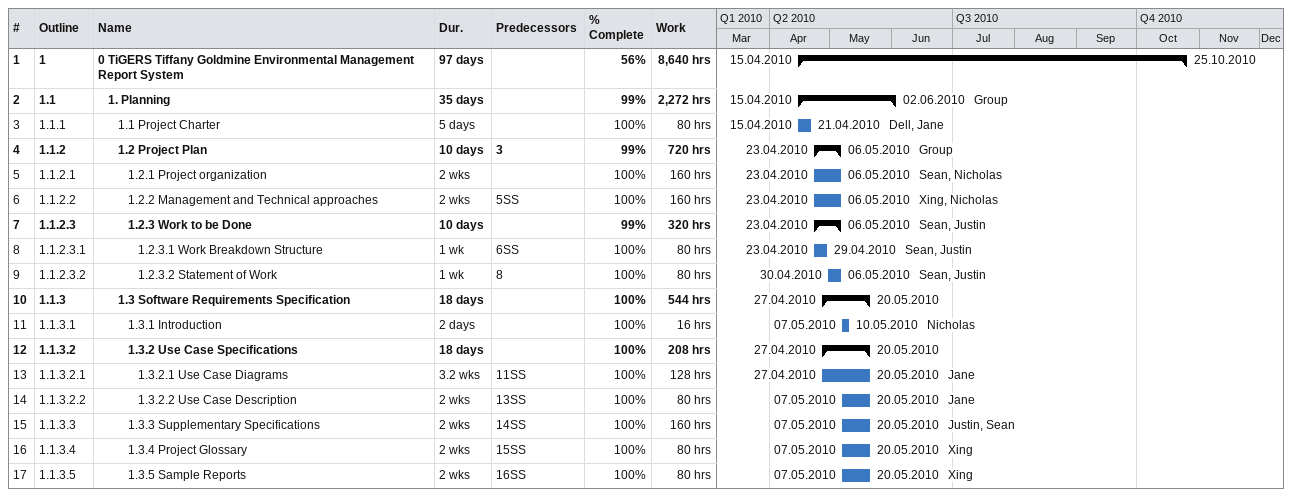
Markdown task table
| ID | WBS | Task | Duration | Start | Finish | Predecessors | Resources | % complete | Work (h) |
|---|---|---|---|---|---|---|---|---|---|
| 1 | 1 | **0 TiGERS Tiffany Goldmine Environmental Management Report System** | 97d | 2010-04-15 | 2010-10-25 |  |  | 56 | 8640 |
| 2 | 1.1 | **1. Planning** | 35d | 2010-04-15 | 2010-06-02 |  | Group | 99 | 2272 |
| 3 | 1.1.1 | 1.1 Project Charter | 5d | 2010-04-15 | 2010-04-21 |  | Dell, Jane | 100 | 80 |
| 4 | 1.1.2 | **1.2 Project Plan** | 10d | 2010-04-23 | 2010-05-06 | 3 | Group | 99 | 720 |
| 5 | 1.1.2.1 | 1.2.1 Project organization | 2w | 2010-04-23 | 2010-05-06 |  | Sean, Nicholas | 100 | 160 |
| 6 | 1.1.2.2 | 1.2.2 Management and Technical approaches | 2w | 2010-04-23 | 2010-05-06 | 5SS | Xing, Nicholas | 100 | 160 |
| 7 | 1.1.2.3 | **1.2.3 Work to be Done** | 10d | 2010-04-23 | 2010-05-06 |  | Sean, Justin | 99 | 320 |
| 8 | 1.1.2.3.1 | 1.2.3.1 Work Breakdown Structure | 1w | 2010-04-23 | 2010-04-29 | 6SS | Sean, Justin | 100 | 80 |
| 9 | 1.1.2.3.2 | 1.2.3.2 Statement of Work | 1w | 2010-04-30 | 2010-05-06 | 8 | Sean, Justin | 100 | 80 |
| 10 | 1.1.3 | **1.3 Software Requirements Specification** | 18d | 2010-04-27 | 2010-05-20 |  |  | 100 | 544 |
| 11 | 1.1.3.1 | 1.3.1 Introduction | 2d | 2010-05-07 | 2010-05-10 |  | Nicholas | 100 | 16 |
| 12 | 1.1.3.2 | **1.3.2 Use Case Specifications** | 18d | 2010-04-27 | 2010-05-20 |  |  | 100 | 208 |
| 13 | 1.1.3.2.1 | 1.3.2.1 Use Case Diagrams | 3.2w | 2010-04-27 | 2010-05-20 | 11SS | Jane | 100 | 128 |
| 14 | 1.1.3.2.2 | 1.3.2.2 Use Case Description | 2w | 2010-05-07 | 2010-05-20 | 13SS | Jane | 100 | 80 |
| 15 | 1.1.3.3 | 1.3.3 Supplementary Specifications | 2w | 2010-05-07 | 2010-05-20 | 14SS | Justin, Sean | 100 | 160 |
| 16 | 1.1.3.4 | 1.3.4 Project Glossary | 2w | 2010-05-07 | 2010-05-20 | 15SS | Xing | 100 | 80 |
| 17 | 1.1.3.5 | 1.3.5 Sample Reports | 2w | 2010-05-07 | 2010-05-20 | 16SS | Xing | 100 | 80 |
